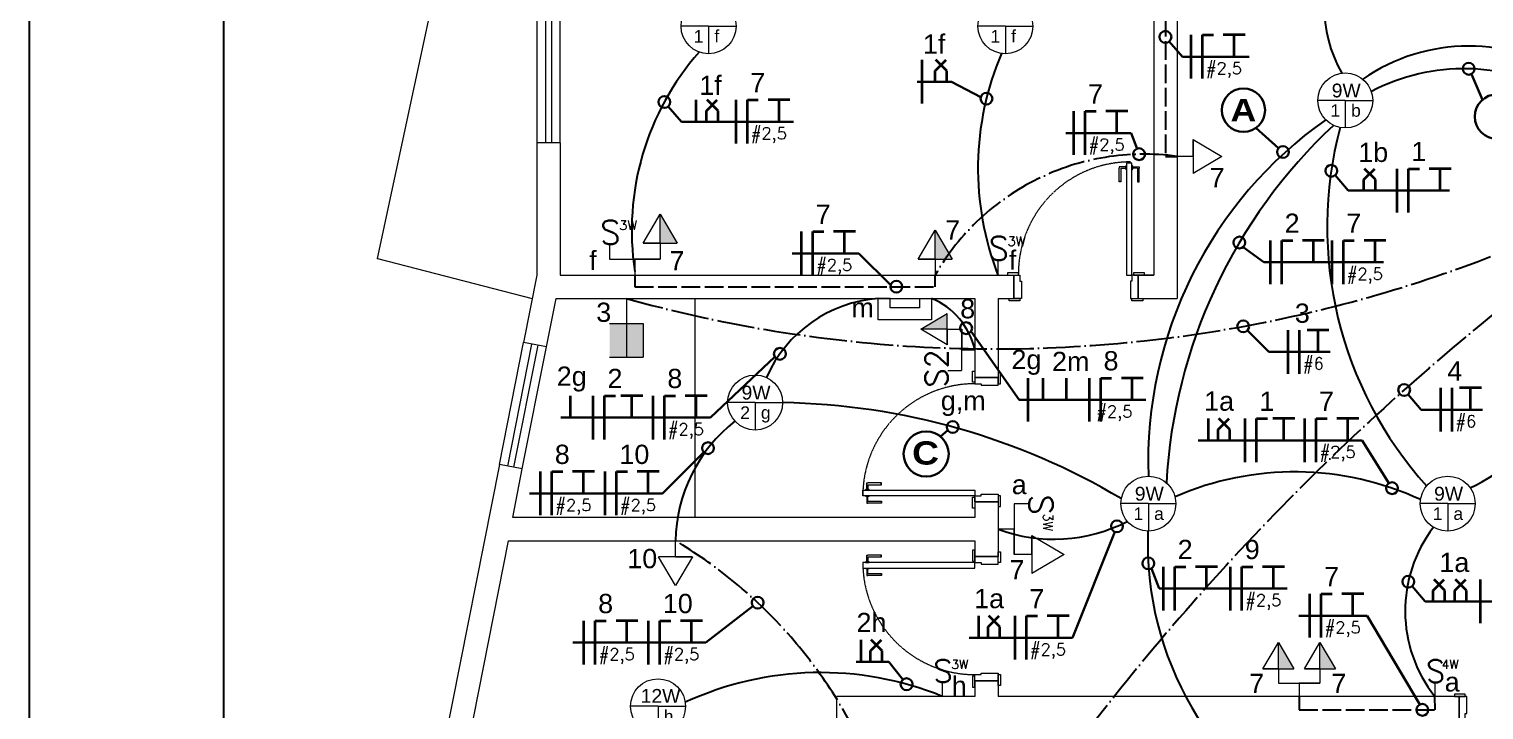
# Model space of a CAD drawing. Header units: millimetres. Extents: x 18652 to 51407, y 18252 to 30404.
# Drawn here: x 31086 to 32021, y 18793 to 19231 of the extents above; entities that cross this region are included whole.
import ezdxf
from ezdxf.enums import TextEntityAlignment as Align

# ---------------------------------------------------------------- set-up
doc = ezdxf.new("R2010")
doc.units = ezdxf.units.MM
for name, pattern in [('ACAD_ISO02W100', [15, 12, -3]), ('ACAD_ISO04W100', [30, 24, -3, 0, -3]), ('HIDDEN', [0.375, 0.25, -0.125])]:
    doc.linetypes.add(name, pattern=pattern)
for name, color, linetype, lineweight in [('ARQ09252C', 252, 'Continuous', 9), ('EJEL05130C', 130, 'Continuous', 30), ('EJEL0550C', 50, 'Continuous', 35), ('EJEL0580C', 80, 'Continuous', 9), ('EJEL25170C', 170, 'Continuous', 25), ('EJEL25170T', 170, 'ACAD_ISO02W100', 25), ('EJEL25170TP', 1, 'ACAD_ISO04W100', 25), ('EJEL3040C', 40, 'Continuous', 9), ('EJELFORMATO', 170, 'Continuous', 25)]:
    doc.layers.add(name, color=color, linetype=linetype, lineweight=lineweight)
doc.styles.add('M_abG50', font='', dxfattribs={"width": 1.1, "height": 0.13})
doc.styles.add('ROMANSI', font='RomanS')
doc.styles.add('SR60', font='simplex', dxfattribs={"height": 0.15})
doc.styles.add('SR80', font='SIMPLEX', dxfattribs={"height": 0.1})
doc.styles.get("Standard").update_dxf_attribs({"font": 'arial.ttf'})
doc.styles.get('M_abG50').set_extended_font_data('Arial Black')

# ---------------------------------------------------------------- blocks, each defined once
blk = doc.blocks.new('arandext')
at = {"layer": 'EJEL0580C', "linetype": 'Continuous'}
for p, q in [((0, 10.02), (0, 18.02)), ((0, -10.02), (0, 10.02)), ((0, -10.02), (0, -18.02))]:
    blk.add_line(p, q, dxfattribs=at)
blk.add_lwpolyline([(0, 18.02), (14.46, 18.02), (14.46, -18.02), (0, -18.02)], dxfattribs=at)
at = {"layer": 'EJEL0580C'}
blk.add_lwpolyline([(0, 10.02), (6.46, 10.02), (6.46, -10.02), (0, -10.02)], dxfattribs=at)
blk = doc.blocks.new('A$C30B02EAA')
at = {"layer": 'EJEL0580C'}
h = blk.add_hatch(color=256, dxfattribs=at)
h.dxf.hatch_style = 1
h.paths.add_polyline_path([(0, 0), (0, -16.9), (28.7, 0)])
for p, q in [((0, 0), (0, 16.9)), ((0, 16.9), (0, -16.9)), ((0, 16.9), (28.7, 0)), ((0, 0), (-15.9, 0)), ((28.7, 0), (0, -16.9)), ((0, 0), (28.7, 0))]:
    blk.add_line(p, q, dxfattribs=at)
blk = doc.blocks.new('A$C358D43A7')
at = {"layer": 'EJEL0580C'}
for p, q in [((0, 0), (0, 16.9)), ((0, 16.9), (0, -16.9)), ((0, 16.9), (28.7, 0)), ((0, 0), (-15.9, 0)), ((28.7, 0), (0, -16.9))]:
    blk.add_line(p, q, dxfattribs=at)
blk = doc.blocks.new('tomada m 2')
at = {"layer": 'EJEL0580C'}
h = blk.add_hatch(color=256, dxfattribs=at)
h.dxf.hatch_style = 1
h.paths.add_polyline_path([(11317.04, 26610.91), (11327.01, 26610.91), (11317.04, 26627.81)])
h = blk.add_hatch(color=256, dxfattribs=at)
h.dxf.hatch_style = 1
h.paths.add_polyline_path([(11343.66, 26610.91), (11353.64, 26610.91), (11343.66, 26627.81)])
for p, q in [((11307.06, 26610.91), (11317.04, 26627.81)), ((11317.04, 26627.81), (11327.01, 26610.91)), ((11317.04, 26610.91), (11317.04, 26627.81)), ((11333.69, 26610.91), (11343.66, 26627.81)), ((11343.66, 26627.81), (11353.64, 26610.91)), ((11343.66, 26610.91), (11343.66, 26627.81)), ((11317.04, 26610.91), (11307.06, 26610.91)), ((11307.06, 26610.91), (11327.01, 26610.91)), ((11317.04, 26610.91), (11317.04, 26601.56)), ((11343.66, 26610.91), (11333.69, 26610.91)), ((11333.69, 26610.91), (11353.64, 26610.91)), ((11343.66, 26610.91), (11343.66, 26601.56)), ((11317.04, 26601.56), (11343.66, 26601.56)), ((11343.66, 26601.56), (11330.35, 26601.56)), ((11330.35, 26601.56), (11330.35, 26595.09)), ((11330.35, 26595.09), (11330.35, 26593.14))]:
    blk.add_line(p, q, dxfattribs=at)
blk = doc.blocks.new('A$C0AE3526C')
at = {"layer": 'EJEL0580C'}
h = blk.add_hatch(color=256, dxfattribs=at)
h.dxf.hatch_style = 1
h.paths.add_polyline_path([(47.6, 15.9), (15.9, 15.9), (15.9, -15.9), (47.6, -15.9)])
h = blk.add_hatch(color=256, dxfattribs=at)
h.dxf.hatch_style = 1
h.paths.add_polyline_path([(47.6, -15.9), (47.6, 0), (15.9, 0), (15.9, -15.9)])
for p, q in [((15.9, 15.9), (47.6, 15.9)), ((15.9, -15.9), (15.9, 15.9)), ((15.9, -15.9), (15.9, 15.9)), ((47.6, -15.9), (47.6, 15.9)), ((47.6, -15.9), (47.6, 15.9)), ((-7.9, 0), (47.6, 0)), ((0, 0), (47.6, 0))]:
    blk.add_line(p, q, dxfattribs=at)
blk = doc.blocks.new('A$C04CC0A2E')
at = {"layer": 'EJEL0580C'}
blk.add_line((6.6, 0), (-6.6, 0), dxfattribs=at)
for s, height, style, p in [('S', 21.2, 'SR80', (6.6, 8.3)), ('4W', 8.46, 'SR60', (19.4, -6.5))]:
    blk.add_text(s, height=height, rotation=270, dxfattribs=dict(at, style=style)).set_placement(p)
blk = doc.blocks.new('A$C244824F9')
at = {"layer": 'EJEL0580C'}
blk.add_line((6.6, 0), (-6.6, 0), dxfattribs=at)
for s, height, style, p in [('S', 21.2, 'SR80', (6.7, 8.3)), ('3W', 8.46, 'SR60', (19.3, -8.6))]:
    blk.add_text(s, height=height, rotation=270, dxfattribs=dict(at, style=style)).set_placement(p)
blk = doc.blocks.new('A$C3D7A1D48')
at = {"layer": 'EJEL0580C'}
blk.add_line((6.6, 0), (-6.6, 0), dxfattribs=at)
at = {"layer": 'EJEL0580C', "style": 'SR80'}
blk.add_text('S2', height=21.16, rotation=270, dxfattribs=at).set_placement((6.6, 16.1))
blk = doc.blocks.new('A$C71E37391')
at = {"layer": 'EJEL0550C', "ltscale": 0.015}
for p, q in [((7.02, 14.03), (-7.02, 14.03)), ((0, 0), (0, 14.03))]:
    blk.add_line(p, q, dxfattribs=at)
blk = doc.blocks.new('A$C1116134A')
at = {"layer": 'EJEL0550C', "ltscale": 0.015}
for p, q in [((0, -14.03), (0, 14.03)), ((0, 14.03), (7.02, 14.03))]:
    blk.add_line(p, q, dxfattribs=at)
blk = doc.blocks.new('A$C33D512FD')
at = {"layer": 'EJEL0550C', "ltscale": 0.015}
for p, q in [((-3.76, 7), (3.26, 14.02)), ((3.76, 7), (-3.26, 14.02)), ((-3.76, -0.01), (-3.76, 7)), ((3.76, -0.01), (3.76, 7))]:
    blk.add_line(p, q, dxfattribs=at)
blk = doc.blocks.new('TYFYTFTY')
at = {"layer": 'EJEL0580C'}
for q in [(-208, 0), (208, 0), (0, -208)]:
    blk.add_line((0, 0), q, dxfattribs=at)
blk.add_circle((0, 0), 208, dxfattribs=at)

msp = doc.modelspace()

# ---------------------------------------------------------------- hatches: boundary and pattern name
at = {"layer": 'EJEL0580C'}
h = msp.add_hatch(color=256, dxfattribs=at)
h.dxf.hatch_style = 1
h.paths.add_polyline_path([(31676.15, 19037.67), (31676.15, 19047.64), (31659.25, 19037.67)])

# ---------------------------------------------------------------- linework, layer by layer
at = {"layer": 'ARQ09252C'}
for p, q in [((31823.92, 19407.45), (31823.92, 19057.45)), ((31310.08, 19083.14, 111382), (31376.41, 19392.45)), ((31808.92, 19392.45), (31808.92, 19072.45)), ((31412.43, 19307.45), (31412.43, 19157.45)), ((31417.93, 19307.45), (31417.93, 19157.45)), ((31421.93, 19307.45), (31421.93, 19157.45)), ((31427.43, 19157.45), (31427.43, 19307.45)), ((31412.43, 19157.45), (31412.43, 19072.45)), ((31427.43, 19157.45), (31412.43, 19157.45)), ((31427.43, 19157.45), (31427.43, 19072.45)), ((31790.93, 19141.94), (31786.7, 19141.94)), ((31786.7, 19141.94), (31786.7, 19141.14)), ((31786.7, 19132.44), (31786.7, 19141.14)), ((31787.83, 19141.14), (31790.93, 19141.14)), ((31787.83, 19141.14), (31787.83, 19132.44)), ((31795.4, 19141.14), (31795.4, 19141.94)), ((31795.4, 19141.94), (31799.64, 19141.94)), ((31798.51, 19141.14), (31795.4, 19141.14)), ((31798.51, 19141.14), (31798.51, 19132.44)), ((31799.64, 19141.94), (31799.64, 19141.14)), ((31799.64, 19132.44), (31799.64, 19141.14)), ((31787.83, 19132.61), (31786.7, 19132.61)), ((31787.83, 19132.44), (31786.7, 19132.44)), ((31798.51, 19132.61), (31799.64, 19132.61)), ((31798.51, 19132.44), (31799.64, 19132.44)), ((31310.08, 19083.14), (31409.47, 19057.45)), ((31412.43, 19072.45), (31403.87, 19029.17)), ((31427.43, 19072.45), (31718.92, 19072.45)), ((31718.92, 19072.45), (31718.92, 19057.45)), ((31798.92, 19072.45), (31808.92, 19072.45)), ((31808.92, 19072.45), (31798.92, 19072.45)), ((31798.92, 19072.45), (31798.92, 19057.45)), ((31418.59, 19026.26), (31424.76, 19057.45)), ((31424.76, 19057.45), (31693.92, 19057.45)), ((31513.92, 19057.45), (31513.92, 18916.59)), ((31693.92, 19057.45), (31693.92, 19006.59)), ((31708.92, 19057.45), (31718.92, 19057.45)), ((31708.92, 19057.45), (31708.92, 19006.59)), ((31798.92, 19057.45), (31823.92, 19057.45)), ((31388.36, 18950.69), (31403.87, 19029.17)), ((31418.59, 19026.26), (31403.87, 19029.17)), ((31393.75, 18949.62), (31409.27, 19028.1)), ((31397.68, 18948.85), (31413.19, 19027.33)), ((31403.07, 18947.78), (31418.59, 19026.26)), ((31693.92, 19006.59), (31708.92, 19006.59)), ((31388.36, 18950.69), (31293.63, 18471.59)), ((31403.07, 18947.78), (31388.36, 18950.69)), ((31396.91, 18916.59), (31403.07, 18947.78)), ((31624.43, 18934.58), (31624.43, 18938.82)), ((31624.43, 18938.82), (31625.23, 18938.82)), ((31633.93, 18938.82), (31625.23, 18938.82)), ((31625.23, 18937.69), (31625.23, 18934.58)), ((31625.23, 18937.69), (31633.93, 18937.69)), ((31633.75, 18937.69), (31633.75, 18938.82)), ((31633.93, 18937.69), (31633.93, 18938.82)), ((31625.23, 18930.11), (31624.43, 18930.11)), ((31624.43, 18930.11), (31624.43, 18925.87)), ((31624.43, 18925.87), (31625.23, 18925.87)), ((31625.23, 18927), (31625.23, 18930.11)), ((31625.23, 18927), (31633.93, 18927)), ((31633.93, 18925.87), (31625.23, 18925.87)), ((31633.75, 18927), (31633.75, 18925.87)), ((31633.93, 18927), (31633.93, 18925.87)), ((31693.92, 18926.59), (31693.92, 18916.59)), ((31693.92, 18926.59), (31708.92, 18926.59)), ((31708.92, 18926.59), (31708.92, 18891.59)), ((31693.92, 18916.59), (31396.91, 18916.59)), ((31393.94, 18901.59), (31311.89, 18486.59)), ((31393.94, 18901.59), (31693.92, 18901.59)), ((31693.92, 18901.59), (31693.92, 18891.59)), ((31624.43, 18888.08), (31624.43, 18892.32)), ((31624.43, 18892.32), (31625.23, 18892.32)), ((31633.93, 18892.32), (31625.23, 18892.32)), ((31625.23, 18891.19), (31625.23, 18888.08)), ((31625.23, 18891.19), (31633.93, 18891.19)), ((31633.75, 18891.19), (31633.75, 18892.32)), ((31633.93, 18891.19), (31633.93, 18892.32)), ((31693.92, 18891.59), (31708.92, 18891.59)), ((31625.23, 18888.08), (31624.43, 18888.08)), ((31624.43, 18883.61), (31624.43, 18879.37)), ((31624.43, 18879.37), (31625.23, 18879.37)), ((31625.23, 18880.5), (31625.23, 18883.61)), ((31625.23, 18880.5), (31633.93, 18880.5)), ((31633.93, 18879.37), (31625.23, 18879.37)), ((31633.75, 18880.5), (31633.75, 18879.37)), ((31633.93, 18880.5), (31633.93, 18879.37)), ((31693.92, 18811.59), (31693.92, 18801.59)), ((31693.92, 18811.59), (31708.92, 18811.59)), ((31708.92, 18811.59), (31708.92, 18801.59)), ((31693.92, 18801.59), (31605.14, 18801.59)), ((31605.14, 18486.59), (31605.14, 18801.59)), ((32005.14, 18801.59), (31708.92, 18801.59)), ((32005.14, 18786.59), (32005.14, 18801.59))]:
    msp.add_line(p, q, dxfattribs=at)
for points in [[(31791.23, 19142.69), (31791.42, 19142.69), (31791.42, 19140.38), (31791.23, 19140.38, -0.414214), (31790.93, 19140.68), (31790.93, 19142.39, -0.414214)], [(31795.1, 19142.69), (31794.92, 19142.69), (31794.92, 19140.38), (31795.1, 19140.38, 0.414214), (31795.4, 19140.68), (31795.4, 19142.39, 0.414214)], [(31623.68, 18934.28), (31623.68, 18934.09), (31625.99, 18934.09), (31625.99, 18934.28, 0.414214), (31625.69, 18934.58), (31623.98, 18934.58, 0.414214)], [(31623.68, 18930.41), (31623.68, 18930.59), (31625.99, 18930.59), (31625.99, 18930.41, -0.414214), (31625.69, 18930.11), (31623.98, 18930.11, -0.414214)], [(31623.68, 18887.78), (31623.68, 18887.59), (31625.99, 18887.59), (31625.99, 18887.78, 0.414214), (31625.69, 18888.08), (31623.98, 18888.08, 0.414214)], [(31623.68, 18883.91), (31623.68, 18884.09), (31625.99, 18884.09), (31625.99, 18883.91, -0.414214), (31625.69, 18883.61), (31623.98, 18883.61, -0.414214)]]:
    msp.add_lwpolyline(points, format="xyb", close=True, dxfattribs=at)
for points in [[(31794.92, 19144.45), (31791.42, 19144.45), (31791.42, 19072.45), (31794.92, 19072.45)], [(31721.92, 19073.95), (31714.92, 19073.95), (31714.92, 19072.45), (31721.92, 19072.45)], [(31802.92, 19073.95), (31795.92, 19073.95), (31795.92, 19072.45), (31802.92, 19072.45)], [(31722.92, 19055.95), (31715.92, 19055.95), (31715.92, 19057.45), (31722.92, 19057.45)], [(31801.92, 19055.95), (31794.92, 19055.95), (31794.92, 19057.45), (31801.92, 19057.45)], [(31692.42, 19003.59), (31692.42, 19010.59), (31693.92, 19010.59), (31693.92, 19003.59)], [(31710.42, 19002.59), (31710.42, 19009.59), (31708.92, 19009.59), (31708.92, 19002.59)], [(31621.92, 18930.59), (31621.92, 18934.09), (31693.92, 18934.09), (31693.92, 18930.59)], [(31692.42, 18922.59), (31692.42, 18929.59), (31693.92, 18929.59), (31693.92, 18922.59)], [(31710.42, 18923.59), (31710.42, 18930.59), (31708.92, 18930.59), (31708.92, 18923.59)], [(31692.42, 18895.59), (31692.42, 18888.59), (31693.92, 18888.59), (31693.92, 18895.59)], [(31710.42, 18894.59), (31710.42, 18887.59), (31708.92, 18887.59), (31708.92, 18894.59)], [(31621.92, 18887.59), (31621.92, 18884.09), (31693.92, 18884.09), (31693.92, 18887.59)], [(31692.42, 18814.59), (31692.42, 18807.59), (31693.92, 18807.59), (31693.92, 18814.59)], [(31710.42, 18815.59), (31710.42, 18808.59), (31708.92, 18808.59), (31708.92, 18815.59)], [(32009.14, 18803.09), (32002.14, 18803.09), (32002.14, 18801.59), (32009.14, 18801.59)]]:
    msp.add_lwpolyline(points, close=True, dxfattribs=at)
for points in [[(31718.92, 19057.45), (31718.92, 19072.45), (31722.92, 19072.45), (31722.92, 19068.45), (31723.92, 19068.45), (31723.92, 19057.45), (31718.92, 19057.45)], [(31798.92, 19057.45), (31798.92, 19072.45), (31794.92, 19072.45), (31794.92, 19068.45), (31793.92, 19068.45), (31793.92, 19057.45), (31798.92, 19057.45)], [(31708.92, 19006.59), (31693.92, 19006.59), (31693.92, 19002.59), (31697.92, 19002.59), (31697.92, 19001.59), (31708.92, 19001.59), (31708.92, 19006.59)], [(31708.92, 18926.59), (31693.92, 18926.59), (31693.92, 18930.59), (31697.92, 18930.59), (31697.92, 18931.59), (31708.92, 18931.59), (31708.92, 18926.59)], [(31708.92, 18891.59), (31693.92, 18891.59), (31693.92, 18887.59), (31697.92, 18887.59), (31697.92, 18886.59), (31708.92, 18886.59), (31708.92, 18891.59)], [(31708.92, 18811.59), (31693.92, 18811.59), (31693.92, 18815.59), (31697.92, 18815.59), (31697.92, 18816.59), (31708.92, 18816.59), (31708.92, 18811.59)], [(32005.14, 18801.59), (32005.14, 18786.59), (32009.14, 18786.59), (32009.14, 18790.59), (32010.14, 18790.59), (32010.14, 18801.59), (32005.14, 18801.59)]]:
    msp.add_lwpolyline(points, dxfattribs=at)
at = {"layer": 'ARQ09252C', "linetype": 'HIDDEN'}
for centre, start, end in [((31793.92, 19073.2), 90, 180), ((31693.92, 18930.59), 90, 180), ((31693.92, 18887.59), 180, 270)]:
    msp.add_arc(centre, 72, start, end, dxfattribs=at)
at = {"layer": 'ARQ09252C'}
msp.add_point((31310.08, 19083.14, 111382), dxfattribs=at)
at = {"layer": 'EJEL05130C', "ltscale": 0.2}
for p, q in [((31827.34, 19212.87), (31818.89, 19222.7)), ((31870.3, 19212.82), (31827.34, 19212.87)), ((32020.2, 19185.15), (32013.09, 19201.72)), ((31678.99, 19196.72), (31656.92, 19196.72)), ((31697.7, 19186.78), (31678.99, 19196.72)), ((31505.31, 19171.03), (31496.86, 19180.86)), ((31577.43, 19171.03), (31505.31, 19171.03)), ((31794.42, 19163.75), (31752.38, 19163.75)), ((31794.42, 19163.75), (31798.17, 19153.72)), ((31933.94, 19126.78), (31925.49, 19136.61)), ((31999.08, 19126.78), (31933.94, 19126.78)), ((31619.35, 19086.42), (31576.61, 19086.42)), ((31639.86, 19066.01), (31619.35, 19086.42)), ((31879.67, 19080.66), (31866.43, 19090.49)), ((31956.65, 19080.66), (31879.67, 19080.66)), ((31722.5, 18992.24), (31691.46, 19036.21)), ((31882.81, 19023.08), (31869.09, 19036.77)), ((31524.01, 18980.85), (31565.33, 19019.95)), ((31922.32, 19023.08), (31882.81, 19023.08)), ((31803.84, 18992.24), (31722.5, 18992.24)), ((31980.81, 18985.89), (31972.36, 18995.72)), ((32020.31, 18985.89), (31980.81, 18985.89)), ((31524.01, 18980.85), (31427.89, 18980.85)), ((31942.91, 18966.18), (31837.37, 18966.18)), ((31493.21, 18932.05), (31519.74, 18958.49)), ((31451.68, 18932.05), (31407.73, 18932.05)), ((31493.21, 18932.05), (31443.78, 18932.05)), ((31812.34, 18870.91), (31807.41, 18883.85)), ((31894.57, 18870.91), (31812.34, 18870.91)), ((31983.44, 18862.63), (31975.03, 18872.49)), ((32054.13, 18862.63), (31983.44, 18862.63)), ((31521.08, 18836.15), (31551.32, 18859.54)), ((31946.16, 18853.39), (31902.15, 18853.39)), ((31980, 18796.35), (31946.16, 18853.39)), ((31479.55, 18836.15), (31435.6, 18836.15)), ((31521.08, 18836.15), (31471.66, 18836.15)), ((31756.72, 18839.24), (31690.28, 18839.24)), ((31638.75, 18823.84), (31617.75, 18823.84)), ((31638.75, 18823.84), (31647.71, 18812.38))]:
    msp.add_line(p, q, dxfattribs=at)
at = {"layer": 'EJEL05130C'}
for p, q in [((31874.48, 19167.02), (31889.12, 19154.1)), ((31552.72, 18990.49), (31552.72, 18990.49)), ((31676.48, 18972.81), (31671.8, 18968.67)), ((31942.91, 18966.18), (31960.07, 18938.65)), ((31756.72, 18839.24), (31783.85, 18907.41))]:
    msp.add_line(p, q, dxfattribs=at)
at = {"layer": 'EJEL05130C', "ltscale": 0.001}
for centre in [(31816.42, 19225.58), (32011.34, 19205.09), (31701.39, 19185.88), (31494.39, 19183.74), (31799.5, 19150.16), (31891.97, 19151.58), (31923.01, 19139.49), (31863.96, 19093.37), (31643.5, 19064.95), (31688.31, 19038.34), (31866.4, 19039.46), (31568.63, 19021.83), (31969.88, 18998.6), (31679.72, 18974.78), (31522.43, 18961.17), (31962.08, 18935.42), (31785.25, 18910.94), (31805.41, 18887.09), (31972.51, 18875.34), (31554.33, 18861.86), (31650.05, 18809.39), (31981.59, 18792.9)]:
    msp.add_circle(centre, 3.8, dxfattribs=at)
at = {"layer": 'EJEL05130C'}
for centre, radius in [((31866.55, 19178.46), 13.92), ((32029.66, 19174.35), 14.36), ((31662.66, 18957.41), 14.51)]:
    msp.add_circle(centre, radius, dxfattribs=at)
at = {"layer": 'EJEL0550C', "ltscale": 0.015}
for p, q in [((31832.98, 19198.83), (31832.98, 19226.9)), ((31660.16, 19182.69), (31660.16, 19210.75)), ((31514.72, 19171.03), (31514.72, 19185.06)), ((31540.44, 19156.99), (31540.44, 19185.06)), ((31757.55, 19149.72), (31757.55, 19177.79)), ((31965.35, 19112.75), (31965.35, 19140.81)), ((31582.49, 19072.39), (31582.49, 19100.45)), ((31883.9, 19066.63), (31883.9, 19094.7)), ((31923.53, 19066.63), (31923.53, 19094.7)), ((31895.38, 19009.04), (31895.38, 19037.11)), ((31902.67, 19009.04), (31902.67, 19037.11)), ((31728.27, 18978.21), (31728.27, 19006.27)), ((31737.75, 18992.24), (31737.75, 19006.27)), ((31752.89, 18992.24), (31752.89, 19006.27)), ((31767.53, 18978.21), (31767.53, 19006.27)), ((31433.97, 18980.85), (31433.97, 18994.88)), ((31448.69, 18966.82), (31448.69, 18994.88)), ((31487.14, 18966.82), (31487.14, 18994.88)), ((31993.37, 18971.86), (31993.37, 18999.92)), ((32000.66, 18971.86), (32000.66, 18999.92)), ((31844.21, 18966.18), (31844.21, 18980.21)), ((31867.7, 18952.15), (31867.7, 18980.21)), ((31906.04, 18952.15), (31906.04, 18980.21)), ((31414.82, 18918.02), (31414.82, 18946.08)), ((31456.35, 18918.02), (31456.35, 18946.08)), ((31815.17, 18856.88), (31815.17, 18884.94)), ((31858.3, 18856.88), (31858.3, 18884.94)), ((32018.85, 18848.6), (32018.85, 18876.66)), ((31909.3, 18839.36), (31909.3, 18867.42)), ((31696.4, 18839.24), (31696.4, 18853.27)), ((31719.86, 18825.2), (31719.86, 18853.27)), ((31442.69, 18822.12), (31442.69, 18850.18)), ((31484.22, 18822.12), (31484.22, 18850.18)), ((31620.8, 18823.84), (31620.8, 18837.87))]:
    msp.add_line(p, q, dxfattribs=at)
at = {"layer": 'EJEL0580C'}
for p, q in [((31459.11, 19092.3), (31459.11, 19082.75)), ((31459.11, 19082.75), (31491.66, 19082.75)), ((31491.66, 19082.75), (31475.39, 19082.75)), ((31475.39, 19082.75), (31475.39, 19074.83)), ((31708.78, 19082), (31708.78, 19072.45)), ((31475.39, 19074.83), (31475.39, 19072.45)), ((31659.25, 19037.67), (31676.15, 19047.64)), ((31676.15, 19027.7), (31676.15, 19047.64)), ((31676.15, 19027.7), (31659.25, 19037.67)), ((31676.15, 19037.67), (31659.25, 19037.67)), ((31676.15, 19037.67), (31685.5, 19037.67)), ((31676.15, 19037.67), (31676.15, 19027.7)), ((31685.5, 19011.04), (31685.5, 19037.67)), ((31685.5, 19037.67), (31685.5, 19024.36)), ((31685.5, 19024.36), (31691.97, 19024.36)), ((31691.97, 19024.36), (31693.92, 19024.36)), ((31728.77, 18925.37), (31719.21, 18925.37)), ((31719.21, 18925.37), (31719.21, 18892.82)), ((31711.29, 18909.09), (31708.92, 18909.09)), ((31719.21, 18909.09), (31711.29, 18909.09)), ((31719.21, 18892.82), (31719.21, 18909.09)), ((31730.64, 18892.82), (31730.64, 18905.01)), ((31730.64, 18905.01), (31730.64, 18880.63)), ((31730.64, 18905.01), (31751.3, 18892.82)), ((31730.64, 18892.82), (31719.21, 18892.82)), ((31751.3, 18892.82), (31730.64, 18880.63))]:
    msp.add_line(p, q, dxfattribs=at)
at = {"layer": 'EJEL25170C'}
for centre, radius, start, end in [((32009.52, 19246.55), 91.26, 151.97679, 209.03132), ((31646.78, 19101.11), 173.39, 138.58342, 188.718), ((32011.34, 19099.66), 120.01, 55.55002, 124.59178), ((31884.86, 19140.95), 188.93, 156.94785, 201.2567), ((32008.43, 19076.06), 129.07, 60.09927, 117.52887), ((32074.4, 18952.29), 269.08, 125.16135, 181.94025), ((32156.73, 18920.11), 340.2, 133.05273, 176.83783), ((32169.19, 19103.4), 248.81, 165.11438, 222.00615), ((31638.49, 18971.76), 85.94, 94.43602, 156.05322), ((31648.29, 19014.18), 46.75, 12.5724, 67.74996), ((31943.45, 19074.8), 155.35, 296.33923, 347.54198), ((31563.21, 18550.51), 439.98, 59.26644, 89.06109), ((31601.61, 18899.95), 100.06, 128.25348, 179.06216), ((31899.46, 18753.24), 192.64, 65.17881, 113.50693), ((31744.78, 19004.97), 102.36, 249.48982, 297.41281), ((32015.02, 18899.75), 209.99, 177.80983, 242.37363), ((32059.15, 18856.49), 88.66, 142.62296, 218.26009), ((31594.77, 18609.44), 207.44, 67.86115, 114.78314)]:
    msp.add_arc(centre, radius, start, end, dxfattribs=at)
at = {"layer": 'EJEL25170T'}
for p, q in [((31816.42, 19342.74), (31816.42, 19148.77)), ((31816.42, 19148.77), (31823.92, 19148.77)), ((31475.39, 19072.45), (31475.39, 19064.95)), ((31668.35, 19064.95), (31668.35, 19072.45)), ((31475.39, 19064.95), (31668.35, 19064.95)), ((31902.37, 18801.59), (31902.37, 18792.9)), ((31989.73, 18792.9), (31989.53, 18801.59)), ((31902.37, 18792.9), (31989.73, 18792.9))]:
    msp.add_line(p, q, dxfattribs=at)
at = {"layer": 'EJEL25170TP'}
for centre, radius, start, end in [((31707.18, 19908.16), 883.18, 254.41687, 301.66097), ((33024.69, 17814.6), 1585.71, 122.19892, 152.34435), ((31802.86, 18994.96), 155.24, 82.20551, 150.05471), ((31344.63, 18638.25), 306.56, 26.01011, 59.20829)]:
    msp.add_arc(centre, radius, start, end, dxfattribs=at)
at = {"layer": 'EJELFORMATO', "color": 7}
msp.add_lwpolyline([(31086.06, 18252.04), (35291.06, 18252.04), (35291.06, 21222.04), (31086.06, 21222.04)], close=True, dxfattribs=at)
at = {"layer": 'EJELFORMATO'}
msp.add_lwpolyline([(35241.06, 18302.04), (35241.06, 21172.04), (31211.06, 21172.04), (31211.06, 18302.04)], close=True, dxfattribs=at)

# ---------------------------------------------------------------- block references
at = {"layer": 'EJEL05130C'}
msp.add_blockref('tomada m 2', (20572.02, -7791.55), dxfattribs=at)
at = {"layer": 'EJEL0550C'}
for name, p in [('A$C1116134A', (31840.26, 19212.86)), ('A$C71E37391', (31860.6, 19212.86)), ('A$C33D512FD', (31672.14, 19196.73)), ('A$C33D512FD', (31525.11, 19171.04)), ('A$C1116134A', (31547.73, 19171.03)), ('A$C71E37391', (31568.06, 19171.03)), ('A$C1116134A', (31764.84, 19163.75)), ('A$C71E37391', (31785.17, 19163.75)), ('A$C33D512FD', (31947.69, 19126.79)), ('A$C1116134A', (31972.64, 19126.78)), ('A$C71E37391', (31992.97, 19126.78)), ('A$C1116134A', (31589.78, 19086.42)), ('A$C71E37391', (31610.11, 19086.42)), ('A$C1116134A', (31891.19, 19080.66)), ('A$C71E37391', (31911.52, 19080.66)), ('A$C1116134A', (31930.82, 19080.66)), ('A$C71E37391', (31951.15, 19080.66)), ('A$C71E37391', (31914.49, 19023.08)), ('A$C1116134A', (31774.82, 18992.24)), ('A$C71E37391', (31795.15, 18992.24)), ('A$C1116134A', (31455.98, 18980.85)), ('A$C71E37391', (31473.48, 18980.85)), ('A$C1116134A', (31494.43, 18980.85)), ('A$C71E37391', (31514.76, 18980.85)), ('A$C71E37391', (32012.48, 18985.89)), ('A$C33D512FD', (31854.05, 18966.19)), ('A$C1116134A', (31874.99, 18966.18)), ('A$C71E37391', (31892.49, 18966.18)), ('A$C1116134A', (31913.33, 18966.18)), ('A$C71E37391', (31933.66, 18966.18)), ('A$C1116134A', (31422.11, 18932.05)), ('A$C71E37391', (31442.44, 18932.05)), ('A$C1116134A', (31463.64, 18932.05)), ('A$C71E37391', (31483.97, 18932.05)), ('A$C1116134A', (31822.46, 18870.91)), ('A$C71E37391', (31842.79, 18870.91)), ('A$C1116134A', (31865.59, 18870.91)), ('A$C71E37391', (31885.92, 18870.91)), ('A$C33D512FD', (31992.33, 18862.64)), ('A$C33D512FD', (32006.19, 18862.64)), ('A$C1116134A', (31916.59, 18853.39)), ('A$C71E37391', (31936.92, 18853.39)), ('A$C33D512FD', (31706.25, 18839.25)), ('A$C1116134A', (31727.15, 18839.24)), ('A$C71E37391', (31747.48, 18839.24)), ('A$C1116134A', (31449.98, 18836.15)), ('A$C71E37391', (31470.31, 18836.15)), ('A$C1116134A', (31491.51, 18836.15)), ('A$C71E37391', (31511.84, 18836.15)), ('A$C33D512FD', (31630.64, 18823.85))]:
    msp.add_blockref(name, p, dxfattribs=at)
at = {"layer": 'EJEL0580C', "xscale": 0.645886, "yscale": 0.645886, "zscale": 0.645886}
msp.add_blockref('A$C358D43A7', (31834.17, 19148.77), dxfattribs=at)
at = {"layer": 'EJEL0580C'}
for name, p, xscale, yscale, zscale, rotation in [('A$C30B02EAA', (31491.66, 19093), 0.645886, 0.645886, 0.645886, 89.99999999999999), ('A$C30B02EAA', (31668.35, 19082.7), 0.645886, 0.645886, 0.645886, 89.99999999999999), ('A$C0AE3526C', (31469.93, 19052.07), 0.67988, 0.67988, 0.67988, 270), ('arandext', (31648.92, 19057.45), 0.9475441421562776, 0.9475441421562776, 0.9475441421562776, 270), ('A$C3D7A1D48', (31680.96, 19011.04), 0.67988, 0.67988, 0.67988, 179.9999999999759), ('A$C358D43A7', (31501.56, 18891.35), 0.645886, 0.645886, 0.645886, 270), ('A$C244824F9', (31672.95, 18806.1), 0.67988, 0.67988, 0.67988, 90), ('A$C04CC0A2E', (31989.53, 18806.1), 0.67988, 0.67988, 0.67988, 90)]:
    msp.add_blockref(name, p, dxfattribs=dict(at, xscale=xscale, yscale=yscale, zscale=zscale, rotation=rotation))
at = {"layer": 'EJEL3040C', "xscale": 0.08498500000000002, "yscale": 0.08498500000000002, "zscale": 0.08498500000000002}
for p in [(31522.8, 19232.45), (31713.55, 19232.45), (31932.05, 19184.71), (31552.72, 18990.49), (31805.47, 18925.48), (31997.84, 18925.48), (31490.3, 18795.18)]:
    msp.add_blockref('TYFYTFTY', p, dxfattribs=at)

# ---------------------------------------------------------------- texts
at = {"layer": 'EJEL05130C', "attachment_point": 1}
for s, width, gutter_width, insert, char_height in [('1', 42.2223, 40.23, (31513.25, 19230), 8.05), ('f', 42.2223, 40.23, (31526.49, 19230.05), 8.05), ('1f', 64.9923, 61.92, (31660.54, 19227.2), 12.384), ('1', 42.2223, 40.23, (31703.99, 19230), 8.05), ('f', 42.2223, 40.23, (31717.23, 19230.05), 8.05), ('1f', 64.9923, 61.92, (31516.85, 19200.69), 12.384), ('7', 64.9923, 61.92, (31549.58, 19202.35), 12.38), ('7', 64.9923, 61.92, (31766.69, 19195.08), 12.38), ('9W', 46.6159, 44.41, (31923.32, 19195.56), 8.882), ('1', 42.2223, 40.23, (31922.49, 19182.26), 8.05), ('b', 42.2223, 40.23, (31935.73, 19182.31), 8.05), ('1b', 64.9923, 61.92, (31940.37, 19157.55), 12.384), ('1', 64.9923, 61.92, (31974.48, 19158.1), 12.38), ('7', 64.9923, 61.92, (31844.83, 19141.28), 12.38), ('7', 64.9923, 61.92, (31591.63, 19117.74), 12.38), ('7', 64.9923, 61.92, (31674.87, 19107.62), 12.38), ('2', 64.9923, 61.92, (31893.04, 19111.99), 12.38), ('7', 64.9923, 61.92, (31932.66, 19111.99), 12.38), ('f', 64.9923, 61.92, (31446.02, 19088.02), 12.38), ('7', 64.9923, 61.92, (31497.7, 19087.87), 12.38), ('f', 64.9923, 61.92, (31715.8, 19088.28), 12.38), ('8', 64.9923, 61.92, (31684.52, 19057.02), 12.38), ('3', 64.9923, 61.92, (31450.59, 19054.73), 12.38), ('m', 64.9923, 61.92, (31614.65, 19057.69), 12.38), ('3', 64.9923, 61.92, (31899.6, 19054.15), 12.38), ('2g', 64.9923, 61.92, (31717.46, 19024.36), 12.384), ('2m', 64.9923, 61.92, (31743.54, 19023.1), 12.384), ('8', 64.9923, 61.92, (31776.66, 19023.56), 12.38), ('2g', 64.9923, 61.92, (31425.19, 19013.63), 12.384), ('2', 64.9923, 61.92, (31457.83, 19012.17), 12.38), ('8', 64.9923, 61.92, (31496.28, 19012.17), 12.38), ('4', 64.9923, 61.92, (31997.59, 19016.96), 12.38), ('9W', 46.6159, 44.41, (31543.99, 19001.34), 8.882), ('g,m', 64.9923, 61.92, (31672.06, 18997.9), 12.384), ('1a', 64.9923, 61.92, (31841.29, 18997.61), 12.384), ('1', 64.9923, 61.92, (31876.84, 18997.51), 12.38), ('7', 64.9923, 61.92, (31915.18, 18997.51), 12.38), ('2', 42.2223, 40.23, (31543.16, 18988.04), 8.05), ('g', 42.2223, 40.23, (31556.41, 18988.08), 8.05), ('8', 64.9923, 61.92, (31423.95, 18963.38), 12.38), ('10', 64.9923, 61.92, (31465.48, 18963.38), 12.384), ('a', 64.9923, 61.92, (31717.65, 18943.98), 12.38), ('9W', 46.6159, 44.41, (31796.75, 18936.33), 8.882), ('9W', 46.6159, 44.41, (31989.11, 18936.33), 8.882), ('1', 42.2223, 40.23, (31795.92, 18923.03), 8.05), ('a', 42.2223, 40.23, (31809.16, 18923.08), 8.05), ('1', 42.2223, 40.23, (31988.28, 18923.03), 8.05), ('a', 42.2223, 40.23, (32001.52, 18923.08), 8.05), ('2', 64.9923, 61.92, (31824.31, 18902.23), 12.38), ('9', 64.9923, 61.92, (31867.43, 18902.23), 12.38), ('10', 64.9923, 61.92, (31470.55, 18896.37), 12.384), ('7', 64.9923, 61.92, (31716.23, 18889.16), 12.38), ('1a', 64.9923, 61.92, (31992.5, 18893.93), 12.384), ('7', 64.9923, 61.92, (31918.44, 18884.71), 12.38), ('1a', 64.9923, 61.92, (31693.48, 18870.66), 12.384), ('7', 64.9923, 61.92, (31728.99, 18870.56), 12.38), ('8', 64.9923, 61.92, (31451.82, 18867.47), 12.38), ('10', 64.9923, 61.92, (31493.36, 18867.47), 12.384), ('2h', 64.9923, 61.92, (31617.88, 18855.27), 12.384), ('h', 64.9923, 61.92, (31679.05, 18814.5), 12.38), ('7', 64.9923, 61.92, (31870.28, 18816.1), 12.38), ('7', 64.9923, 61.92, (31923.1, 18816.1), 12.38), ('a', 64.9923, 61.92, (31995.92, 18817.07), 12.38), ('12W', 46.6159, 44.41, (31479.15, 18806.32), 8.882), ('h', 42.2223, 40.23, (31493.99, 18792.78), 8.05)]:
    msp.add_mtext_dynamic_manual_height_columns(s, width=width, gutter_width=gutter_width, heights=[0], dxfattribs=dict(at, insert=insert, char_height=char_height))
at = {"layer": 'EJEL0580C'}
for s, height, style, p in [('S', 15.24, 'SR80', (31453.15, 19092.31)), ('3W', 6.094, 'SR60', (31465.32, 19101.43)), ('S', 15.24, 'SR80', (31702.81, 19082.02)), ('3W', 6.094, 'SR60', (31714.99, 19091.13))]:
    msp.add_text(s, height=height, dxfattribs=dict(at, style=style)).set_placement(p)
for s, height, style, p in [('S', 15.24, 'SR80', (31728.78, 18931.33)), ('3W', 6.094, 'SR60', (31737.89, 18919.16))]:
    msp.add_text(s, height=height, rotation=270, dxfattribs=dict(at, style=style)).set_placement(p)
at = {"layer": 'EJEL3040C', "style": 'ROMANSI'}
for s, p in [('#2,5', (31842.42, 19201.59)), ('#2,5', (31549.89, 19159.75)), ('#2,5', (31767, 19152.48)), ('#2,5', (31591.93, 19075.14)), ('#2,5', (31932.97, 19069.39)), ('#6', (31904.82, 19011.8)), ('#2,5', (31771.98, 18980.96)), ('#6', (32002.81, 18974.61)), ('#2,5', (31496.59, 18969.57)), ('#2,5', (31915.49, 18954.9)), ('#2,5', (31424.26, 18920.77)), ('#2,5', (31465.79, 18920.77)), ('#2,5', (31867.74, 18859.63)), ('#2,5', (31918.74, 18842.11)), ('#2,5', (31452.13, 18824.87)), ('#2,5', (31493.66, 18824.87)), ('#2,5', (31729.3, 18827.96))]:
    msp.add_text(s, height=7.629, dxfattribs=at).set_placement(p)
at = {"layer": 'EJEL3040C', "style": 'M_abG50'}
for s, height, p in [('A', 14.36, (31866.55, 19178.46)), ('C', 14.97, (31662.25, 18958.08))]:
    msp.add_text(s, height=height, dxfattribs=at).set_placement(p, align=Align.MIDDLE_CENTER)

doc.saveas('drawing.dxf')
